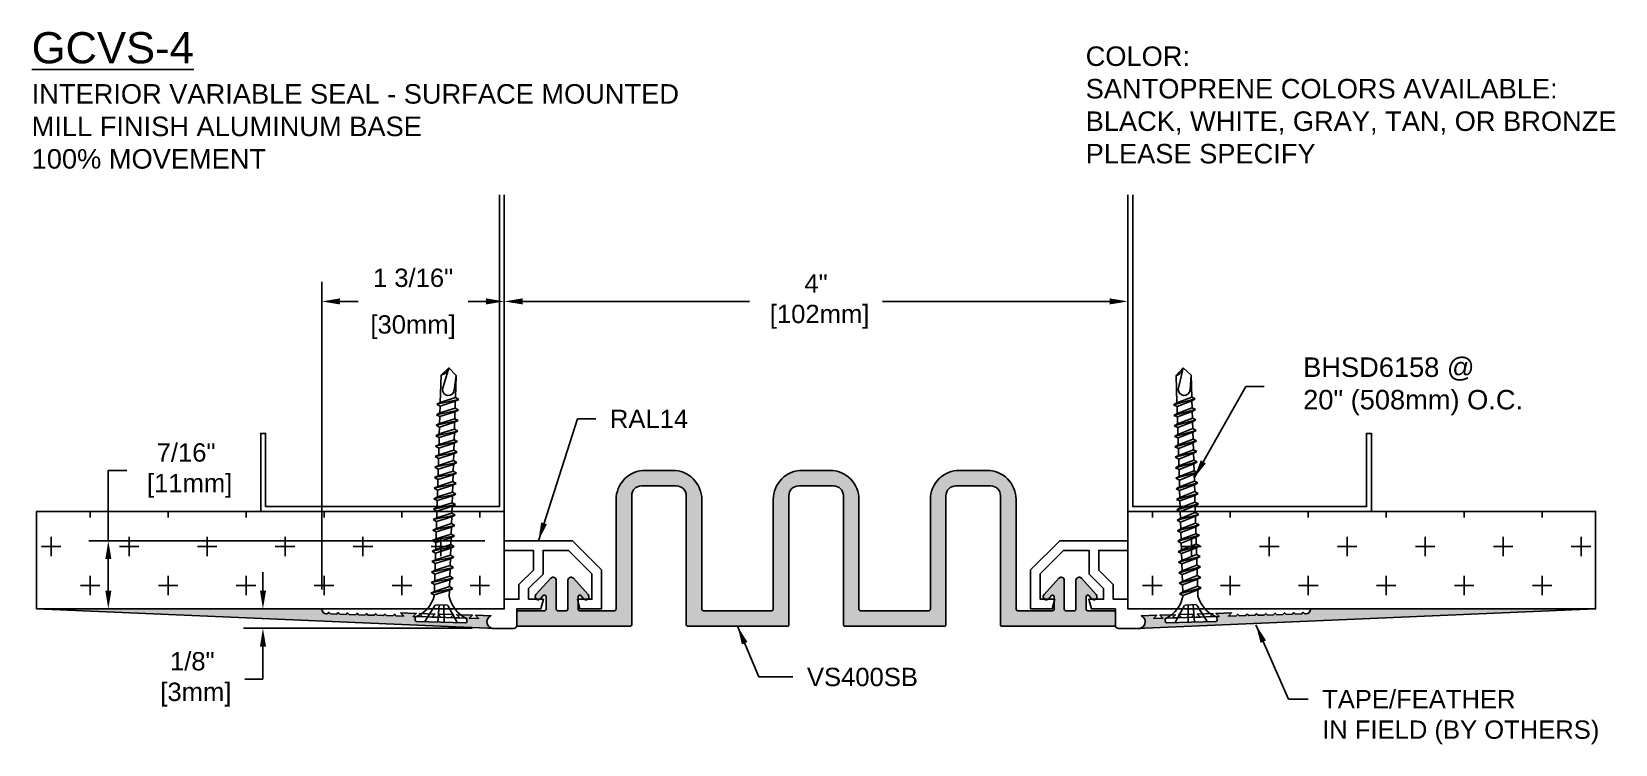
# Model space of a CAD drawing. Header units: inches. Extents: x 1.1 to 11.2, y 1.2 to 5.8.
import ezdxf

# ---------------------------------------------------------------- set-up
doc = ezdxf.new("R2010")
doc.units = ezdxf.units.IN
doc.header["$MEASUREMENT"] = 0
doc.linetypes.add('HIDDEN2', pattern=[0.1875, 0.125, -0.0625])
for name, color, linetype in [('Anchors', 4, 'Continuous'), ('Conditions', 1, 'Continuous'), ('Dimensions', 3, 'Continuous'), ('Fillers', 2, 'Continuous'), ('Metals', 7, 'Continuous'), ('Text', 2, 'Continuous')]:
    doc.layers.add(name, color=color, linetype=linetype)
doc.styles.add('Arial', font='arial.ttf')
doc.dimstyles.new('Arial', dxfattribs={"dimtxt": 0.1175, "dimasz": 0.1175, "dimexe": 0.125, "dimexo": 0.125, "dimgap": 0.09, "dimtad": 0, "dimtih": 1, "dimtoh": 1, "dimdec": 4, "dimzin": 3, "dimdsep": 46, "dimlunit": 4, "dimtxsty": 'Arial', "dimcen": 0.09, "dimadec": 0, "dimazin": 0, "dimtfac": 1, "dimtdec": 4, "dimtofl": 0, "dimtmove": 0, "dimatfit": 3, "dimfxl": 0, "dimfrac": 2, "dimtolj": 1, "dimtzin": 0, "dimarcsym": 0})

# ---------------------------------------------------------------- blocks, each defined once
blk = doc.blocks.new('*D0')
at = {"layer": 'Defpoints', "color": 0}
for p in [(4.101, 4.754), (8.101, 4.728), (4.101, 4.069)]:
    blk.add_point(p, dxfattribs=at)
at = {"layer": 'Dimensions', "color": 0, "lineweight": -2}
for p, q in [((4.101, 4.629), (4.101, 3.944)), ((8.101, 4.603), (8.101, 3.944)), ((4.219, 4.069), (5.675, 4.069)), ((7.984, 4.069), (6.528, 4.069))]:
    blk.add_line(p, q, dxfattribs=at)
at = {"layer": 'Dimensions', "color": 0}
for points in [[(4.219, 4.089), (4.219, 4.05), (4.101, 4.069)], [(7.984, 4.089), (7.984, 4.05), (8.101, 4.069)]]:
    blk.add_solid(points, dxfattribs=at)
at = {"layer": 'Dimensions', "color": 0, "insert": (6.101, 4.069), "char_height": 0.1175, "attachment_point": 5, "style": 'Arial'}
blk.add_mtext('\\A1;4"\\P [102mm]', dxfattribs=at)
blk = doc.blocks.new('*D1')
at = {"layer": 'Defpoints', "color": 0}
for p in [(1.101, 2.097), (2.553, 1.973), (4.02, 1.973)]:
    blk.add_point(p, dxfattribs=at)
at = {"layer": 'Dimensions', "color": 0, "lineweight": -2}
for p, q in [((2.553, 2.215), (2.553, 2.332)), ((1.226, 2.097), (2.678, 2.097)), ((3.895, 1.973), (2.428, 1.973)), ((2.553, 1.856), (2.553, 1.646)), ((2.553, 1.646), (2.436, 1.646))]:
    blk.add_line(p, q, dxfattribs=at)
at = {"layer": 'Dimensions', "color": 0}
for points in [[(2.534, 2.215), (2.573, 2.215), (2.553, 2.097)], [(2.534, 1.856), (2.573, 1.856), (2.553, 1.973)]]:
    blk.add_solid(points, dxfattribs=at)
at = {"layer": 'Dimensions', "color": 0, "insert": (2.1, 1.646), "char_height": 0.1175, "attachment_point": 5, "style": 'Arial'}
blk.add_mtext('\\A1;1/8"\\P [3mm]', dxfattribs=at)
blk = doc.blocks.new('RAL14')
blk.add_lwpolyline([(0.425, -0.033), (0.405, -0.054), (0.465, -0.052), (0.445, -0.033), (0.545, -0.029), (0.525, -0.05), (0.585, -0.048), (0.565, -0.029), (0.665, -0.026), (0.645, -0.046), (0.695, -0.045), (0.705, -0.034), (0.715, -0.044), (0.755, -0.043), (0.765, -0.033), (0.775, -0.042), (0.815, -0.041), (0.825, -0.031), (0.835, -0.04), (0.875, -0.039), (0.885, -0.029), (0.895, -0.039), (0.935, -0.037), (0.945, -0.027), (0.955, -0.037), (0.995, -0.035), (1.005, -0.025), (1.015, -0.035), (1.055, -0.034), (1.065, -0.023), (1.075, -0.033), (1.115, -0.032), (1.125, -0.021), (1.135, -0.031), (1.142, -0.031, 0.405134), (1.171, -0.001), (1.171, 0), (0, 0), (0, 0.062), (-0.094, 0.062), (-0.094, 0.156), (-0.187, 0.249), (-0.187, 0.375), (0, 0.375), (0, 0.437), (-0.437, 0.437), (-0.624, 0.25), (-0.624, 0), (-0.485, 0), (-0.469, 0.062), (-0.562, 0.062), (-0.562, 0.224), (-0.412, 0.375), (-0.249, 0.375), (-0.249, 0.223), (-0.156, 0.13), (-0.156, 0.062), (-0.251, 0.062), (-0.234, 0), (-0.08, 0), (-0.08, -0.105, 0.414214), (-0.06, -0.125), (0.06, -0.125, 0.898994), (0.086, -0.044), (0.185, -0.041), (0.165, -0.061), (0.225, -0.059), (0.205, -0.04), (0.305, -0.037), (0.285, -0.058), (0.345, -0.056), (0.325, -0.036)], format="xyb", close=True)
blk = doc.blocks.new('*D3')
at = {"layer": 'Defpoints', "color": 0}
for p in [(4.101, 2.534), (1.101, 2.097), (1.561, 2.097)]:
    blk.add_point(p, dxfattribs=at)
at = {"layer": 'Dimensions', "color": 0, "lineweight": -2}
for p, q in [((1.561, 2.534), (1.561, 2.985)), ((1.561, 2.985), (1.679, 2.985)), ((3.976, 2.534), (1.436, 2.534)), ((1.561, 2.215), (1.561, 2.417)), ((1.226, 2.097), (1.686, 2.097))]:
    blk.add_line(p, q, dxfattribs=at)
at = {"layer": 'Dimensions', "color": 0}
for points in [[(1.542, 2.417), (1.581, 2.417), (1.561, 2.534)], [(1.542, 2.215), (1.581, 2.215), (1.561, 2.097)]]:
    blk.add_solid(points, dxfattribs=at)
at = {"layer": 'Dimensions', "color": 0, "insert": (2.06, 2.985), "char_height": 0.1175, "attachment_point": 5, "style": 'Arial'}
blk.add_mtext('\\A1;7/16"\\P [11mm]', dxfattribs=at)
blk = doc.blocks.new('*D4')
at = {"layer": 'Defpoints', "color": 0}
for p in [(4.101, 4.069), (4.101, 4.069), (2.93, 2.097)]:
    blk.add_point(p, dxfattribs=at)
at = {"layer": 'Dimensions', "color": 0, "lineweight": -2}
for p, q in [((2.93, 2.222), (2.93, 4.194)), ((3.048, 4.069), (3.163, 4.069)), ((3.984, 4.069), (3.869, 4.069))]:
    blk.add_line(p, q, dxfattribs=at)
at = {"layer": 'Dimensions', "color": 0}
for points in [[(3.048, 4.089), (3.048, 4.05), (2.93, 4.069)], [(3.984, 4.089), (3.984, 4.05), (4.101, 4.069)]]:
    blk.add_solid(points, dxfattribs=at)
at = {"layer": 'Dimensions', "color": 0, "char_height": 0.1175, "attachment_point": 5, "style": 'Arial'}
for s, insert in [('\\A1;1 3/16"', (3.516, 4.22)), ('\\A1;[30mm]', (3.516, 3.904))]:
    blk.add_mtext(s, dxfattribs=dict(at, insert=insert))
blk = doc.blocks.new('VS400SB')
h = blk.add_hatch(color=256)
edge = h.paths.add_edge_path()
edge.add_arc((-0.285, 0.11), 0.01, 270, 360, ccw=False)
edge.add_line((-0.285, 0.1), (-0.723, 0.1))
edge.add_arc((-0.723, 0.11), 0.01, 180, 270, ccw=False)
edge.add_line((-0.733, 0.11), (-0.733, 0.813))
edge.add_arc((-0.92, 0.813), 0.187, 360, 450)
edge.add_line((-0.92, 1), (-1.096, 1))
edge.add_arc((-1.096, 0.813), 0.187, 90, 180)
edge.add_line((-1.283, 0.813), (-1.283, 0.11))
edge.add_arc((-1.293, 0.11), 0.01, -90, 0, ccw=False)
edge.add_line((-1.293, 0.1), (-1.517, 0.1))
edge.add_arc((-1.517, 0.11), 0.01, 180, 270, ccw=False)
edge.add_line((-1.527, 0.11), (-1.527, 0.19))
edge.add_arc((-1.517, 0.19), 0.01, 41.4096, 180, ccw=False)
edge.add_line((-1.509, 0.197), (-1.492, 0.177))
edge.add_arc((-1.477, 0.19), 0.02, 221.4096, 402.1376)
edge.add_line((-1.462, 0.203), (-1.557, 0.308))
edge.add_arc((-1.572, 0.295), 0.02, 42.1376, 180)
edge.add_line((-1.592, 0.295), (-1.592, 0.11))
edge.add_arc((-1.602, 0.11), 0.01, 270, 360, ccw=False)
edge.add_line((-1.602, 0.1), (-1.657, 0.1))
edge.add_arc((-1.657, 0.11), 0.01, 180, 270, ccw=False)
edge.add_line((-1.667, 0.11), (-1.667, 0.295))
edge.add_arc((-1.687, 0.295), 0.02, 0, 137.8624)
edge.add_line((-1.702, 0.308), (-1.797, 0.203))
edge.add_arc((-1.782, 0.19), 0.02, 137.8624, 318.5904)
edge.add_line((-1.767, 0.177), (-1.75, 0.197))
edge.add_arc((-1.742, 0.19), 0.01, 0, 138.5904, ccw=False)
edge.add_line((-1.732, 0.19), (-1.732, 0.11))
edge.add_arc((-1.742, 0.11), 0.01, -90, 0, ccw=False)
edge.add_line((-1.742, 0.1), (-1.91, 0.1))
edge.add_arc((-1.91, 0.09), 0.01, 90, 180)
edge.add_line((-1.92, 0.09), (-1.92, 0.01))
edge.add_arc((-1.91, 0.01), 0.01, 180, 270)
edge.add_line((-1.91, 0), (-1.193, 0))
edge.add_arc((-1.193, 0.01), 0.01, 270, 360)
edge.add_line((-1.183, 0.01), (-1.183, 0.838))
edge.add_arc((-1.121, 0.838), 0.062, 90, 180, ccw=False)
edge.add_line((-1.121, 0.9), (-0.895, 0.9))
edge.add_arc((-0.895, 0.838), 0.062, 0, 90, ccw=False)
edge.add_line((-0.833, 0.838), (-0.833, 0.01))
edge.add_arc((-0.823, 0.01), 0.01, 180, 270)
edge.add_line((-0.823, 0), (-0.185, 0))
edge.add_arc((-0.185, 0.01), 0.01, 270, 360)
edge.add_line((-0.175, 0.01), (-0.175, 0.838))
edge.add_arc((-0.113, 0.838), 0.062, 90, 180, ccw=False)
edge.add_line((-0.113, 0.9), (0.113, 0.9))
edge.add_arc((0.113, 0.838), 0.062, 0, 90, ccw=False)
edge.add_line((0.175, 0.838), (0.175, 0.01))
edge.add_arc((0.185, 0.01), 0.01, 180, 270)
edge.add_line((0.185, 0), (0.823, 0))
edge.add_arc((0.823, 0.01), 0.01, 270, 360)
edge.add_line((0.833, 0.01), (0.833, 0.838))
edge.add_arc((0.895, 0.838), 0.062, 90, 180, ccw=False)
edge.add_line((0.895, 0.9), (1.121, 0.9))
edge.add_arc((1.121, 0.838), 0.062, 0, 90, ccw=False)
edge.add_line((1.183, 0.838), (1.183, 0.01))
edge.add_arc((1.193, 0.01), 0.01, 180, 270)
edge.add_line((1.193, 0), (1.91, 0))
edge.add_arc((1.91, 0.01), 0.01, 270, 360)
edge.add_line((1.92, 0.01), (1.92, 0.09))
edge.add_arc((1.91, 0.09), 0.01, 360, 450)
edge.add_line((1.91, 0.1), (1.742, 0.1))
edge.add_arc((1.742, 0.11), 0.01, 180, 270, ccw=False)
edge.add_line((1.732, 0.11), (1.732, 0.19))
edge.add_arc((1.742, 0.19), 0.01, 41.4096, 180, ccw=False)
edge.add_line((1.75, 0.197), (1.767, 0.177))
edge.add_arc((1.782, 0.19), 0.02, 221.4096, 402.1376)
edge.add_line((1.797, 0.203), (1.702, 0.308))
edge.add_arc((1.687, 0.295), 0.02, 42.1376, 180)
edge.add_line((1.667, 0.295), (1.667, 0.11))
edge.add_arc((1.657, 0.11), 0.01, -90, 0, ccw=False)
edge.add_line((1.657, 0.1), (1.602, 0.1))
edge.add_arc((1.602, 0.11), 0.01, 180, 270, ccw=False)
edge.add_line((1.592, 0.11), (1.592, 0.295))
edge.add_arc((1.572, 0.295), 0.02, 0, 137.8624)
edge.add_line((1.557, 0.308), (1.462, 0.203))
edge.add_arc((1.477, 0.19), 0.02, 137.8624, 318.5904)
edge.add_line((1.492, 0.177), (1.509, 0.197))
edge.add_arc((1.517, 0.19), 0.01, 0, 138.5904, ccw=False)
edge.add_line((1.527, 0.19), (1.527, 0.11))
edge.add_arc((1.517, 0.11), 0.01, -90, 0, ccw=False)
edge.add_line((1.517, 0.1), (1.293, 0.1))
edge.add_arc((1.293, 0.11), 0.01, 180, 270, ccw=False)
edge.add_line((1.283, 0.11), (1.283, 0.813))
edge.add_arc((1.095, 0.813), 0.187, 0, 90)
edge.add_line((1.095, 1), (0.92, 1))
edge.add_arc((0.92, 0.813), 0.187, 90, 180)
edge.add_line((0.733, 0.813), (0.733, 0.11))
edge.add_arc((0.723, 0.11), 0.01, -90, 0, ccw=False)
edge.add_line((0.723, 0.1), (0.285, 0.1))
edge.add_arc((0.285, 0.11), 0.01, 180, 270, ccw=False)
edge.add_line((0.275, 0.11), (0.275, 0.813))
edge.add_arc((0.088, 0.813), 0.187, 0, 90)
edge.add_line((0.088, 1), (-0.088, 1))
edge.add_arc((-0.088, 0.813), 0.187, 90, 180)
edge.add_line((-0.275, 0.813), (-0.275, 0.11))
at = {"linetype": 'Continuous', "flags": 128}
blk.add_lwpolyline([(-0.275, 0.11, -0.414214), (-0.285, 0.1), (-0.723, 0.1, -0.414214), (-0.733, 0.11), (-0.733, 0.813, 0.414214), (-0.92, 1), (-1.096, 1, 0.414214), (-1.283, 0.813), (-1.283, 0.11, -0.414214), (-1.293, 0.1), (-1.517, 0.1, -0.414214), (-1.527, 0.11), (-1.527, 0.19, -0.69108), (-1.509, 0.197), (-1.492, 0.177, 1.006373), (-1.462, 0.203), (-1.557, 0.308, 0.686397), (-1.592, 0.295), (-1.592, 0.11, -0.414214), (-1.602, 0.1), (-1.657, 0.1, -0.414214), (-1.667, 0.11), (-1.667, 0.295, 0.686397), (-1.702, 0.308), (-1.797, 0.203, 1.006373), (-1.767, 0.177), (-1.75, 0.197, -0.69108), (-1.732, 0.19), (-1.732, 0.11, -0.414214), (-1.742, 0.1), (-1.91, 0.1, 0.414214), (-1.92, 0.09), (-1.92, 0.01, 0.414214), (-1.91, 0), (-1.193, 0, 0.414214), (-1.183, 0.01), (-1.183, 0.838, -0.414214), (-1.121, 0.9), (-0.895, 0.9, -0.414214), (-0.833, 0.838), (-0.833, 0.01, 0.414214), (-0.823, 0), (-0.185, 0, 0.414214), (-0.175, 0.01), (-0.175, 0.838, -0.414214), (-0.113, 0.9), (0.113, 0.9, -0.414214), (0.175, 0.838), (0.175, 0.01, 0.414214), (0.185, 0), (0.823, 0, 0.414214), (0.833, 0.01), (0.833, 0.838, -0.414214), (0.895, 0.9), (1.121, 0.9, -0.414214), (1.183, 0.838), (1.183, 0.01, 0.414214), (1.193, 0), (1.91, 0, 0.414214), (1.92, 0.01), (1.92, 0.09, 0.414214), (1.91, 0.1), (1.742, 0.1, -0.414214), (1.732, 0.11), (1.732, 0.19, -0.69108), (1.75, 0.197), (1.767, 0.177, 1.006373), (1.797, 0.203), (1.702, 0.308, 0.686397), (1.667, 0.295), (1.667, 0.11, -0.414214), (1.657, 0.1), (1.602, 0.1, -0.414214), (1.592, 0.11), (1.592, 0.295, 0.686397), (1.557, 0.308), (1.462, 0.203, 1.006373), (1.492, 0.177), (1.509, 0.197, -0.69108), (1.527, 0.19), (1.527, 0.11, -0.414214), (1.517, 0.1), (1.293, 0.1, -0.414214), (1.283, 0.11), (1.283, 0.813, 0.414214), (1.095, 1), (0.92, 1, 0.414214), (0.733, 0.813), (0.733, 0.11, -0.414214), (0.723, 0.1), (0.285, 0.1, -0.414214), (0.275, 0.11), (0.275, 0.813, 0.414214), (0.088, 1), (-0.088, 1, 0.414214), (-0.275, 0.813)], format="xyb", close=True, dxfattribs=at)
blk = doc.blocks.new('BHSD6158')
for p, q in [((-0.158, 0), (0.158, 0)), ((-0.166, -0.008), (-0.166, -0.023)), ((-0.158, -0.031), (0.158, -0.031)), ((0.166, -0.008), (0.166, -0.023)), ((-0.07, -0.218), (0.07, -0.184)), ((-0.048, -0.206), (-0.048, -0.166)), ((0.048, -0.173), (-0.048, -0.206)), ((0.048, -0.196), (-0.048, -0.23)), ((0.048, -0.173), (0.048, -0.166)), ((0.07, -0.184), (0.048, -0.173)), ((0.07, -0.184), (0.048, -0.196)), ((0.048, -0.24), (0.048, -0.196)), ((-0.07, -0.218), (-0.048, -0.206)), ((-0.07, -0.218), (-0.048, -0.23)), ((-0.07, -0.285), (0.07, -0.252)), ((-0.07, -0.285), (-0.048, -0.274)), ((-0.07, -0.285), (-0.048, -0.297)), ((-0.048, -0.274), (-0.048, -0.23)), ((0.048, -0.24), (-0.048, -0.274)), ((0.048, -0.263), (-0.048, -0.297)), ((-0.048, -0.341), (-0.048, -0.297)), ((0.07, -0.252), (0.048, -0.24)), ((0.07, -0.252), (0.048, -0.263)), ((0.048, -0.307), (0.048, -0.263)), ((-0.07, -0.353), (0.07, -0.319)), ((-0.07, -0.353), (-0.048, -0.341)), ((-0.07, -0.353), (-0.048, -0.364)), ((-0.07, -0.42), (0.07, -0.386)), ((0.048, -0.307), (-0.048, -0.341)), ((0.048, -0.331), (-0.048, -0.364)), ((-0.048, -0.408), (-0.048, -0.364)), ((0.048, -0.375), (-0.048, -0.408)), ((0.048, -0.398), (-0.048, -0.432)), ((0.07, -0.319), (0.048, -0.307)), ((0.07, -0.319), (0.048, -0.331)), ((0.048, -0.375), (0.048, -0.331)), ((0.07, -0.386), (0.048, -0.375)), ((0.07, -0.386), (0.048, -0.398)), ((0.048, -0.442), (0.048, -0.398)), ((-0.07, -0.42), (-0.048, -0.408)), ((-0.07, -0.42), (-0.048, -0.432)), ((-0.07, -0.487), (0.07, -0.454)), ((-0.07, -0.487), (-0.048, -0.476)), ((-0.07, -0.487), (-0.048, -0.499)), ((-0.048, -0.476), (-0.048, -0.432)), ((0.048, -0.442), (-0.048, -0.476)), ((0.048, -0.465), (-0.048, -0.499)), ((-0.048, -0.543), (-0.048, -0.499)), ((0.07, -0.454), (0.048, -0.442)), ((0.07, -0.454), (0.048, -0.465)), ((0.048, -0.509), (0.048, -0.465)), ((-0.07, -0.555), (0.07, -0.521)), ((-0.07, -0.555), (-0.048, -0.543)), ((-0.07, -0.555), (-0.048, -0.566)), ((-0.07, -0.622), (0.07, -0.588)), ((0.048, -0.509), (-0.048, -0.543)), ((0.048, -0.533), (-0.048, -0.566)), ((-0.048, -0.61), (-0.048, -0.566)), ((0.048, -0.577), (-0.048, -0.61)), ((0.048, -0.6), (-0.048, -0.634)), ((0.07, -0.521), (0.048, -0.509)), ((0.07, -0.521), (0.048, -0.533)), ((0.048, -0.577), (0.048, -0.533)), ((0.07, -0.588), (0.048, -0.577)), ((0.07, -0.588), (0.048, -0.6)), ((0.048, -0.644), (0.048, -0.6)), ((-0.07, -0.622), (-0.048, -0.61)), ((-0.07, -0.622), (-0.048, -0.634)), ((-0.07, -0.689), (0.07, -0.656)), ((-0.07, -0.689), (-0.048, -0.678)), ((-0.07, -0.689), (-0.048, -0.701)), ((-0.048, -0.678), (-0.048, -0.634)), ((0.048, -0.644), (-0.048, -0.678)), ((0.048, -0.667), (-0.048, -0.701)), ((-0.048, -0.745), (-0.048, -0.701)), ((0.07, -0.656), (0.048, -0.644)), ((0.07, -0.656), (0.048, -0.667)), ((0.048, -0.711), (0.048, -0.667)), ((-0.07, -0.757), (0.07, -0.723)), ((-0.07, -0.757), (-0.048, -0.745)), ((-0.07, -0.757), (-0.048, -0.768)), ((-0.07, -0.824), (0.07, -0.79)), ((-0.07, -0.824), (-0.048, -0.812)), ((0.048, -0.711), (-0.048, -0.745)), ((0.048, -0.735), (-0.048, -0.768)), ((-0.048, -0.812), (-0.048, -0.768)), ((0.048, -0.779), (-0.048, -0.812)), ((0.048, -0.802), (-0.048, -0.836)), ((0.07, -0.723), (0.048, -0.711)), ((0.07, -0.723), (0.048, -0.735)), ((0.048, -0.779), (0.048, -0.735)), ((0.07, -0.79), (0.048, -0.779)), ((0.07, -0.79), (0.048, -0.802)), ((0.048, -0.846), (0.048, -0.802)), ((-0.07, -0.824), (-0.048, -0.836)), ((-0.07, -0.891), (0.07, -0.858)), ((-0.07, -0.891), (-0.048, -0.88)), ((-0.07, -0.891), (-0.048, -0.903)), ((-0.048, -0.88), (-0.048, -0.836)), ((0.048, -0.846), (-0.048, -0.88)), ((0.048, -0.869), (-0.048, -0.903)), ((-0.048, -0.947), (-0.048, -0.903)), ((0.048, -0.913), (-0.048, -0.947)), ((0.07, -0.858), (0.048, -0.846)), ((0.07, -0.858), (0.048, -0.869)), ((0.048, -0.913), (0.048, -0.869)), ((0.07, -0.925), (0.048, -0.913)), ((-0.07, -0.959), (0.07, -0.925)), ((-0.07, -0.959), (-0.048, -0.947)), ((-0.07, -0.959), (-0.048, -0.97)), ((-0.07, -1.026), (0.07, -0.992)), ((-0.07, -1.026), (-0.048, -1.014)), ((0.048, -0.937), (-0.048, -0.97)), ((-0.048, -1.014), (-0.048, -0.97)), ((0.048, -0.981), (-0.048, -1.014)), ((0.048, -1.004), (-0.048, -1.038)), ((0.07, -0.925), (0.048, -0.937)), ((0.048, -0.981), (0.048, -0.937)), ((0.07, -0.992), (0.048, -0.981)), ((0.07, -0.992), (0.048, -1.004)), ((0.048, -1.048), (0.048, -1.004)), ((-0.07, -1.026), (-0.048, -1.038)), ((-0.07, -1.093), (0.07, -1.06)), ((-0.07, -1.093), (-0.048, -1.082)), ((-0.07, -1.093), (-0.048, -1.105)), ((-0.048, -1.082), (-0.048, -1.038)), ((0.048, -1.048), (-0.048, -1.082)), ((0.048, -1.071), (-0.048, -1.105)), ((-0.048, -1.149), (-0.048, -1.105)), ((0.048, -1.115), (-0.048, -1.149)), ((0.07, -1.06), (0.048, -1.048)), ((0.07, -1.06), (0.048, -1.071)), ((0.048, -1.115), (0.048, -1.071)), ((0.07, -1.127), (0.048, -1.115)), ((-0.07, -1.161), (0.07, -1.127)), ((-0.07, -1.161), (-0.048, -1.149)), ((-0.07, -1.161), (-0.048, -1.172)), ((-0.07, -1.228), (0.07, -1.194)), ((-0.07, -1.228), (-0.048, -1.217)), ((0.048, -1.139), (-0.048, -1.172)), ((-0.048, -1.217), (-0.048, -1.172)), ((0.048, -1.183), (-0.048, -1.217)), ((0.048, -1.206), (-0.048, -1.24)), ((0.07, -1.127), (0.048, -1.139)), ((0.048, -1.183), (0.048, -1.139)), ((0.07, -1.194), (0.048, -1.183)), ((0.07, -1.194), (0.048, -1.206)), ((0.048, -1.25), (0.048, -1.206)), ((-0.07, -1.228), (-0.048, -1.24)), ((-0.07, -1.295), (0.07, -1.262)), ((-0.07, -1.295), (-0.048, -1.284)), ((-0.07, -1.295), (-0.048, -1.307)), ((-0.048, -1.284), (-0.048, -1.24)), ((0.048, -1.25), (-0.048, -1.284)), ((0.048, -1.273), (-0.048, -1.307)), ((-0.048, -1.351), (-0.048, -1.307)), ((0.048, -1.318), (-0.048, -1.351)), ((0.07, -1.262), (0.048, -1.25)), ((0.07, -1.262), (0.048, -1.273)), ((0.048, -1.318), (0.048, -1.273)), ((0.07, -1.329), (0.048, -1.318)), ((-0.07, -1.363), (0.07, -1.329)), ((-0.07, -1.363), (-0.048, -1.351)), ((-0.07, -1.363), (-0.048, -1.374)), ((-0.07, -1.43), (0.07, -1.396)), ((-0.07, -1.43), (-0.048, -1.419)), ((0.048, -1.341), (-0.048, -1.374)), ((-0.048, -1.419), (-0.048, -1.374)), ((0.048, -1.385), (-0.048, -1.419)), ((0.048, -1.408), (-0.048, -1.442)), ((0.07, -1.329), (0.048, -1.341)), ((0.048, -1.385), (0.048, -1.341)), ((0.07, -1.396), (0.048, -1.385)), ((0.07, -1.396), (0.048, -1.408)), ((0.048, -1.408), (0.048, -1.584)), ((-0.07, -1.43), (-0.048, -1.442)), ((-0.048, -1.584), (-0.048, -1.442)), ((-0.048, -1.584), (-0.039, -1.489)), ((0, -1.632), (0.037, -1.493)), ((0, -1.632), (-0.048, -1.584)), ((0, -1.632), (0.048, -1.584))]:
    blk.add_line(p, q)
at = {"linetype": 'HIDDEN2'}
for p, q in [((-0.103, 0), (-0.038, -0.111)), ((-0.02, 0), (-0.016, -0.111)), ((0.02, 0), (0.016, -0.111)), ((0.103, 0), (0.038, -0.111)), ((0.038, -0.111), (-0.038, -0.111))]:
    blk.add_line(p, q, dxfattribs=at)
for centre, radius, start, end in [((-0.158, -0.008), 0.00781, 90, 180), ((0.158, -0.008), 0.00781, 0, 90), ((-0.158, -0.023), 0.00781, 180, 270), ((-0.243, -0.212), 0.2, 13.4394, 64.706), ((0.243, -0.212), 0.2, 115.294, 166.5606), ((0.158, -0.023), 0.00781, 270, 0), ((-0.001, -1.492), 0.0377, 357.7879, 175.1264), ((0.062, -1.646), 0.0633, 102.2203, 167.7797)]:
    blk.add_arc(centre, radius, start, end)

msp = doc.modelspace()

# ---------------------------------------------------------------- hatches: boundary and pattern name
at = {"layer": 'Conditions'}
h = msp.add_hatch(dxfattribs=at)
h.set_pattern_fill('CROSS', color=256, style=0)
h.set_pattern_definition([(180, (10.007, 7.2469), (-0.25, -0.25), [0.125, -0.375]), (270, (9.9445, 7.3094), (0.25, -0.25), [0.125, -0.375])])
h.paths.add_polyline_path([(1.10139, 2.09728), (4.10139, 2.09728), (4.10139, 2.19728), (4.10139, 2.72228), (2.53889, 2.72228), (1.10139, 2.72228)])
h = msp.add_hatch(dxfattribs=at)
h.set_pattern_fill('CROSS', color=256, style=0)
h.set_pattern_definition([(0, (2.19578, 7.2469), (0.25, -0.25), [0.125, -0.375]), (270, (2.25828, 7.3094), (-0.25, -0.25), [0.125, -0.375])])
h.paths.add_polyline_path([(11.10139, 2.09728), (8.10139, 2.09728), (8.10139, 2.19728), (8.10139, 2.72228), (9.66389, 2.72228), (11.10139, 2.72228)])
h = msp.add_hatch(color=256, dxfattribs=at)
h.dxf.hatch_style = 1
h.paths.add_polyline_path([(3.52977, 2.02543), (3.53025, 2.0408, -0.41421356), (3.5383, 2.04837), (3.51591, 2.04906), (3.53591, 2.06845), (3.43591, 2.07156), (3.45591, 2.05093), (3.40624, 2.05247), (3.39591, 2.0628), (3.38621, 2.0531), (3.34624, 2.05434), (3.33591, 2.06467), (3.32621, 2.05496), (3.28624, 2.05621), (3.27591, 2.06653), (3.26621, 2.05683), (3.22624, 2.05807), (3.21591, 2.0684), (3.20621, 2.0587), (3.16624, 2.05994), (3.15591, 2.07027), (3.14621, 2.06056), (3.10624, 2.06181), (3.09591, 2.07213), (3.08621, 2.06243), (3.04624, 2.06367), (3.03591, 2.074), (3.02621, 2.0643), (2.98624, 2.06554), (2.97591, 2.07587), (2.96621, 2.06616), (2.95942, 2.06637, -0.40513361), (2.93035, 2.09636), (2.93035, 2.09728), (1.10139, 2.09728), (4.02013, 1.97319, -0.69280435), (4.015, 2.05355), (3.91591, 2.05663), (3.93591, 2.036), (3.87591, 2.03786), (3.89591, 2.05725), (3.82071, 2.05959, 0.04877101), (3.85352, 2.03856, -0.41421356), (3.86109, 2.03051), (3.86061, 2.01514, -0.41421356), (3.85256, 2.00757), (3.53734, 2.01738, -0.41421356)])
h = msp.add_hatch(color=256, dxfattribs=at)
h.dxf.hatch_style = 1
h.paths.add_polyline_path([(11.10139, 2.09728), (9.27244, 2.09728), (9.27244, 2.09636, -0.40513361), (9.24337, 2.06637), (9.23658, 2.06616), (9.22688, 2.07587), (9.21655, 2.06554), (9.17658, 2.0643), (9.16688, 2.074), (9.15655, 2.06367), (9.11658, 2.06243), (9.10688, 2.07213), (9.09655, 2.06181), (9.05658, 2.06056), (9.04688, 2.07027), (9.03655, 2.05994), (8.99658, 2.0587), (8.98688, 2.0684), (8.97655, 2.05807), (8.93658, 2.05683), (8.92688, 2.06653), (8.91655, 2.05621), (8.87658, 2.05496), (8.86688, 2.06467), (8.85655, 2.05434), (8.81658, 2.0531), (8.80688, 2.0628), (8.79655, 2.05247), (8.74688, 2.05093), (8.76688, 2.07156), (8.66688, 2.06845), (8.68688, 2.04906), (8.6637, 2.04834, -0.4442786), (8.67254, 2.04084), (8.67302, 2.02547, -0.41421356), (8.66545, 2.01742), (8.35023, 2.00761, -0.41421356), (8.34218, 2.01518), (8.3417, 2.03055, -0.41421356), (8.34927, 2.0386, 0.04868624), (8.38202, 2.05959), (8.30688, 2.05725), (8.32688, 2.03786), (8.26688, 2.036), (8.28688, 2.05663), (8.18779, 2.05355, -0.69280435), (8.18266, 1.97319)])

# ---------------------------------------------------------------- linework, layer by layer
for p, q in [((1.10139, 2.09728), (4.04162, 1.97228)), ((11.10139, 2.09728), (8.16117, 1.97228))]:
    msp.add_line(p, q, dxfattribs=at)
for points in [[(4.07014, 4.75353), (4.07014, 2.75353), (2.57014, 2.75353), (2.57014, 3.22228), (2.53889, 3.22228), (2.53889, 2.72228), (4.10139, 2.72228), (4.10139, 4.75353)], [(8.13264, 4.75353), (8.13264, 2.75353), (9.63264, 2.75353), (9.63264, 3.22228), (9.66389, 3.22228), (9.66389, 2.72228), (8.10139, 2.72228), (8.10139, 4.75353)], [(4.10139, 2.72228), (1.10139, 2.72228), (1.10139, 2.09728), (4.10139, 2.09728), (4.10139, 2.72228)], [(8.10139, 2.72228), (11.10139, 2.72228), (11.10139, 2.09728), (8.10139, 2.09728), (8.10139, 2.72228)]]:
    msp.add_lwpolyline(points, dxfattribs=at)

# ---------------------------------------------------------------- block references
at = {"layer": 'Anchors'}
for p, rotation in [((3.69495, 2.01248), 178.2180946968618), ((8.50784, 2.01252), 181.7819053031366)]:
    msp.add_blockref('BHSD6158', p, dxfattribs=dict(at, rotation=rotation))
at = {"layer": 'Fillers'}
msp.add_blockref('VS400SB', (6.10139, 1.98583), dxfattribs=at)
at = {"layer": 'Metals', "xscale": -1}
msp.add_blockref('RAL14', (4.10139, 2.09728), dxfattribs=at)
at = {"layer": 'Metals'}
msp.add_blockref('RAL14', (8.10139, 2.09728), dxfattribs=at)

# ---------------------------------------------------------------- texts
at = {"layer": 'Text', "style": 'Arial'}
for s, insert, char_height, width, attachment_point in [('{\\LGCVS-4\\P\\H0.625x;\\lINTERIOR VARIABLE SEAL - SURFACE MOUNTED\\PMILL FINISH ALUMINUM BASE\\P100% MOVEMENT}', (1.06946, 5.79595), 0.2, 4.1875, 1), ('COLOR:{\\L                        \\~\\P}SANTOPRENE COLORS AVAILABLE:\\PBLACK, WHITE, GRAY, TAN, OR BRONZE\\PPLEASE SPECIFY', (7.83055, 5.70433), 0.125, 3.5556926, 1), ('BHSD6158 @\\P20" (508mm) O.C.', (9.2258, 3.52453), 0.125, 2.3461077, 4)]:
    msp.add_mtext(s, dxfattribs=dict(at, insert=insert, char_height=char_height, width=width, attachment_point=attachment_point))
at = {"layer": 'Text', "char_height": 0.1175, "style": 'Arial'}
for s, insert, attachment_point in [('RAL14', (4.77873, 3.31592), 4), ('VS400SB', (6.0428, 1.71965), 1), ('\\A1;TAPE/FEATHER\\PIN FIELD (BY OTHERS)', (9.34752, 1.57784), 1)]:
    msp.add_mtext(s, dxfattribs=dict(at, insert=insert, attachment_point=attachment_point))

# ---------------------------------------------------------------- dimensions: what is measured, and where the dimension line sits
at = {"layer": 'Dimensions'}
dim = msp.add_linear_dim(base=(4.10139, 4.06919), p1=(8.10139, 4.72793), p2=(4.10139, 4.75353), dimstyle='Arial', override={"dimpost": '\\X'}, dxfattribs=at)
dim.commit()
dim.dimension.update_dxf_attribs({"geometry": '*D0', "text_midpoint": (6.10139, 4.06919), "dimtype": 160})
dim = msp.add_linear_dim(base=(4.10139, 4.06919), p1=(2.93035, 2.09728), p2=(4.10139, 4.06919), dimstyle='Arial', override={"dimpost": '\\X'}, dxfattribs=at)
dim.commit()
dim.dimension.update_dxf_attribs({"geometry": '*D4', "text_midpoint": (3.51587, 4.06919)})
for base, p1, p2, picture, middle in [((1.56149, 2.09728), (4.10139, 2.53428), (1.10139, 2.09728), '*D3', (2.0601, 2.98514)), ((2.55329, 1.97319), (1.10139, 2.09728), (4.02013, 1.97319), '*D1', (2.10033, 1.6459))]:
    dim = msp.add_linear_dim(base=base, p1=p1, p2=p2, angle=90, dimstyle='Arial', override={"dimpost": '\\X'}, dxfattribs=at)
    dim.commit()
    dim.dimension.update_dxf_attribs({"geometry": picture, "text_midpoint": middle, "dimtype": 160})

# ---------------------------------------------------------------- leaders
at = {"layer": 'Text', "annotation_type": 0, "has_hookline": 1, "hookline_direction": 0}
for points, override, text_width in [([(8.52754, 2.93866), (8.8583, 3.52453), (8.9758, 3.52453)], {"dimgap": 0.25, "dimtad": 0}, 1.39052), ([(8.92264, 1.99549), (9.13252, 1.51909), (9.25752, 1.51909)], {"dimgap": 0.09, "dimtad": 0}, 1.75721)]:
    msp.add_leader(points, dimstyle='Arial', override=override, dxfattribs=dict(at, text_width=text_width))
for points, text_width in [([(4.32004, 2.53428), (4.57123, 3.31592), (4.68873, 3.31592)], 0.48106), ([(5.59764, 1.98583), (5.73473, 1.6609), (5.9528, 1.6609)], 0.70236)]:
    msp.add_leader(points, dimstyle='Arial', dxfattribs=dict(at, text_width=text_width))

doc.saveas('drawing.dxf')
